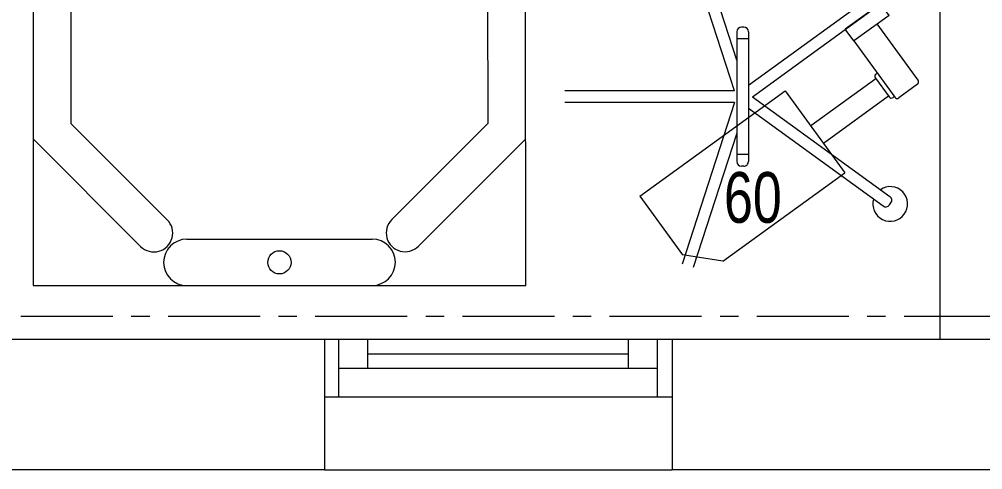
# Model space of a CAD drawing. Header units: millimetres. Extents: x 26027 to 581921, y 7230 to 233891.
# Drawn here: x 518360 to 520023, y 185830 to 186608 of the extents above; entities that cross this region are included whole.
import ezdxf

# ---------------------------------------------------------------- set-up
doc = ezdxf.new("R2010")
doc.units = ezdxf.units.MM
doc.header["$LTSCALE"] = 5
for name, pattern in [('CENTER', [50.8, 31.75, -6.35, 6.35, -6.35]), ('HIDDEN', [9.525, 6.35, -3.175]), ('HIDDEN2', [0.1875, 0.125, -0.0625])]:
    doc.linetypes.add(name, pattern=pattern)
doc.layers.get('0').update_dxf_attribs({"color": 252})
for name, color, linetype, lineweight in [('Aluminum', 252, 'Continuous', 5), ('Medical Equipment and Furniture', 252, 'Continuous', 0), ('Medical Equipment and Furniture1', 252, 'Continuous', 5), ('Proj', 252, 'HIDDEN2', 5), ('Walls', 252, 'Continuous', 5)]:
    doc.layers.add(name, color=color, linetype=linetype, lineweight=lineweight)
doc.layers.add('axes', color=252, linetype='Continuous')
doc.styles.add('X3G_ENTITY_257CFD', font='swisscl.ttf', dxfattribs={"height": 200})

# ---------------------------------------------------------------- blocks, each defined once
blk = doc.blocks.new('*X170')
at = {"color": 0}
for p, q in [((5, 3), (5, 3)), ((5, 3), (5, 3)), ((5, 3), (5, 3)), ((5, 3), (5, 3)), ((5, 3), (5, 3)), ((5, 3), (5, 3)), ((5, 3), (5, 3)), ((5, 3), (5, 3)), ((5, 3), (5, 3)), ((5, 3), (5, 3)), ((5, 3), (5, 3)), ((5, 3), (5, 3)), ((5, 3), (5, 3)), ((5, 3), (5, 3)), ((5, 3), (5, 3)), ((5, 3), (5, 3)), ((5, 3), (5, 3)), ((5, 3), (5, 3)), ((5, 3), (5, 3)), ((5, 3), (5, 3)), ((5, 3), (5, 3)), ((5, 3), (5, 3)), ((5, 3), (5, 3)), ((5, 3), (5, 3)), ((5, 3), (5, 3)), ((5, 3), (5, 3)), ((5, 3), (5, 3)), ((5, 3), (5, 3)), ((5, 3), (5, 3)), ((5, 3), (5, 3)), ((5, 3), (5, 3)), ((5, 3), (5, 3)), ((5, 3), (5, 3)), ((5, 3), (5, 3)), ((5, 3), (5, 3)), ((5, 3), (5, 3)), ((5, 3), (5, 3)), ((5, 3), (5, 3)), ((5, 3), (5, 3)), ((5, 3), (5, 3)), ((5, 3), (5, 3)), ((5, 3), (5, 3)), ((5, 3), (5, 3)), ((5, 3), (5, 3)), ((5, 3), (5, 3)), ((5, 3), (5, 3)), ((5, 3), (5, 3)), ((5, 3), (5, 3)), ((5, 3), (5, 3)), ((5, 3), (5, 3)), ((5, 3), (5, 3)), ((5, 3), (5, 3)), ((5, 3), (5, 3)), ((5, 3), (5, 3)), ((5, 3), (5, 3)), ((5, 3), (5, 3)), ((5, 3), (5, 3)), ((5, 3), (5, 3)), ((5, 3), (5, 3)), ((5, 3), (5, 3)), ((5, 3), (5, 3)), ((5, 3), (5, 3)), ((5, 3), (5, 3)), ((5, 3), (5, 3)), ((5, 3), (5, 3)), ((5, 3), (5, 3)), ((6, 3), (5, 3)), ((5, 3), (5, 3)), ((6, 3), (5, 3)), ((5, 3), (5, 3)), ((6, 3), (5, 3)), ((5, 3), (5, 3)), ((6, 3), (5, 3)), ((5, 3), (5, 3)), ((5, 3), (5, 3)), ((5, 3), (5, 3)), ((5, 3), (5, 3)), ((5, 3), (5, 3)), ((5, 3), (5, 3)), ((5, 3), (5, 3)), ((5, 3), (5, 3)), ((5, 3), (5, 3)), ((5, 3), (5, 3)), ((5, 3), (5, 3)), ((5, 3), (5, 3)), ((5, 3), (5, 3)), ((5, 3), (5, 3)), ((5, 3), (5, 3)), ((5, 3), (5, 3)), ((5, 3), (5, 3)), ((5, 3), (5, 3)), ((5, 3), (5, 3)), ((5, 3), (5, 3)), ((5, 3), (5, 3)), ((5, 3), (5, 3)), ((5, 3), (5, 3)), ((6, 3), (6, 3)), ((6, 3), (6, 3)), ((6, 3), (6, 3)), ((6, 3), (6, 3)), ((6, 3), (6, 3)), ((6, 3), (6, 3)), ((6, 3), (6, 3)), ((6, 3), (6, 3)), ((6, 3), (6, 3)), ((6, 3), (6, 3)), ((6, 3), (6, 3)), ((6, 3), (6, 3)), ((6, 3), (6, 3)), ((6, 3), (6, 3)), ((6, 3), (6, 3)), ((6, 3), (6, 3)), ((6, 3), (6, 3)), ((6, 3), (6, 3)), ((6, 3), (6, 3)), ((6, 3), (6, 3)), ((6, 3), (6, 3)), ((6, 3), (6, 3)), ((6, 3), (6, 3)), ((6, 3), (6, 3)), ((6, 3), (6, 3)), ((6, 3), (6, 3)), ((6, 3), (6, 3)), ((6, 3), (6, 3)), ((6, 3), (6, 3)), ((6, 3), (6, 3)), ((6, 3), (6, 3)), ((6, 3), (6, 3)), ((6, 3), (6, 3)), ((6, 3), (6, 3)), ((6, 3), (6, 3)), ((6, 3), (6, 3)), ((6, 3), (6, 3)), ((6, 3), (6, 3)), ((6, 3), (6, 3)), ((6, 3), (6, 3)), ((6, 3), (6, 3)), ((6, 3), (6, 3)), ((6, 3), (6, 3)), ((6, 3), (6, 3)), ((6, 3), (6, 3)), ((6, 3), (6, 3)), ((6, 3), (6, 3)), ((6, 3), (6, 3)), ((6, 3), (6, 3)), ((6, 3), (6, 3)), ((6, 3), (6, 3)), ((6, 3), (6, 3)), ((6, 3), (6, 3)), ((6, 3), (6, 3)), ((6, 3), (6, 3)), ((6, 3), (6, 3)), ((6, 3), (6, 3)), ((6, 3), (6, 3)), ((6, 3), (6, 3)), ((6, 3), (6, 3)), ((6, 3), (6, 3)), ((6, 3), (6, 3)), ((6, 3), (6, 3)), ((6, 3), (6, 3)), ((6, 3), (6, 3)), ((6, 3), (6, 3)), ((6, 3), (6, 3)), ((6, 3), (6, 3)), ((6, 3), (6, 3)), ((6, 3), (6, 3)), ((6, 3), (6, 3)), ((6, 3), (6, 3)), ((6, 3), (6, 3)), ((6, 3), (6, 3)), ((6, 3), (6, 3)), ((6, 3), (6, 3)), ((6, 3), (6, 3)), ((6, 3), (6, 3)), ((6, 3), (6, 3)), ((6, 3), (6, 3)), ((6, 3), (6, 3)), ((6, 3), (6, 3)), ((6, 3), (6, 3)), ((6, 3), (6, 3)), ((6, 3), (6, 3)), ((6, 3), (6, 3)), ((6, 3), (6, 3)), ((6, 3), (6, 3)), ((6, 3), (6, 3)), ((6, 3), (6, 3)), ((6, 3), (6, 3)), ((6, 3), (6, 3)), ((6, 3), (6, 3)), ((6, 3), (6, 3)), ((6, 3), (6, 3)), ((6, 3), (6, 3)), ((6, 3), (6, 3)), ((6, 3), (6, 3)), ((6, 3), (6, 3)), ((6, 3), (6, 3)), ((6, 3), (6, 3)), ((6, 3), (6, 3)), ((6, 3), (6, 3)), ((6, 3), (6, 3)), ((6, 3), (6, 3)), ((6, 3), (6, 3)), ((6, 3), (6, 3)), ((6, 3), (6, 3)), ((6, 3), (6, 3)), ((6, 3), (6, 3)), ((6, 3), (6, 3)), ((6, 3), (6, 3)), ((6, 3), (6, 3)), ((6, 3), (6, 3)), ((6, 3), (6, 3)), ((6, 3), (6, 3)), ((6, 3), (6, 3)), ((6, 3), (6, 3)), ((6, 3), (6, 3)), ((6, 3), (6, 3)), ((6, 3), (6, 3)), ((6, 3), (6, 3)), ((6, 3), (6, 3)), ((6, 3), (6, 3)), ((6, 3), (6, 3)), ((6, 3), (6, 3)), ((6, 3), (6, 3)), ((6, 3), (6, 3)), ((6, 3), (6, 3)), ((6, 3), (6, 3)), ((6, 3), (6, 3)), ((6, 3), (6, 3)), ((6, 3), (6, 3)), ((6, 3), (6, 3)), ((6, 3), (6, 3)), ((6, 3), (6, 3)), ((6, 3), (6, 3)), ((6, 3), (6, 3)), ((6, 3), (6, 3)), ((6, 3), (6, 3)), ((6, 3), (6, 3)), ((6, 3), (6, 3)), ((6, 3), (6, 3)), ((6, 3), (6, 3)), ((6, 3), (6, 3)), ((6, 3), (6, 3)), ((6, 3), (6, 3)), ((6, 3), (6, 3)), ((6, 3), (6, 3)), ((6, 3), (6, 3)), ((6, 3), (6, 3)), ((6, 3), (6, 3)), ((6, 3), (6, 3)), ((6, 3), (6, 3)), ((6, 3), (6, 3)), ((6, 3), (6, 3)), ((6, 3), (6, 3)), ((6, 3), (6, 3)), ((6, 3), (6, 3)), ((6, 3), (6, 3)), ((6, 3), (6, 3)), ((6, 3), (6, 3)), ((6, 3), (6, 3)), ((6, 3), (6, 3)), ((6, 3), (6, 3)), ((6, 3), (6, 3)), ((6, 3), (6, 3)), ((6, 3), (6, 3)), ((6, 3), (6, 3)), ((6, 3), (6, 3)), ((6, 3), (6, 3)), ((6, 3), (6, 3)), ((6, 3), (6, 3)), ((6, 3), (6, 3)), ((6, 3), (6, 3)), ((6, 3), (6, 3)), ((6, 3), (6, 3)), ((6, 3), (6, 3)), ((6, 3), (6, 3)), ((6, 3), (6, 3)), ((6, 3), (6, 3)), ((6, 3), (6, 3)), ((6, 3), (6, 3)), ((6, 3), (6, 3)), ((6, 3), (6, 3)), ((6, 3), (6, 3)), ((6, 3), (6, 3)), ((6, 3), (6, 3)), ((6, 3), (6, 3)), ((6, 3), (6, 3)), ((6, 3), (6, 3)), ((6, 3), (6, 3)), ((6, 3), (6, 3)), ((6, 3), (6, 3)), ((6, 3), (6, 3)), ((6, 3), (6, 3)), ((6, 3), (6, 3)), ((6, 3), (6, 3)), ((6, 3), (6, 3)), ((6, 3), (6, 3)), ((6, 3), (6, 3)), ((6, 3), (6, 3)), ((6, 3), (6, 3)), ((6, 3), (6, 3)), ((6, 3), (5, 3)), ((6, 3), (5, 3)), ((6, 3), (5, 3)), ((6, 3), (5, 3)), ((6, 3), (5, 3)), ((6, 3), (6, 3)), ((6, 3), (6, 3)), ((6, 3), (6, 3)), ((6, 3), (6, 3)), ((6, 3), (6, 3)), ((6, 3), (6, 3)), ((6, 3), (6, 3)), ((6, 3), (6, 3)), ((6, 3), (6, 3)), ((6, 3), (6, 3)), ((6, 3), (6, 3)), ((6, 3), (6, 3)), ((6, 3), (6, 3)), ((6, 3), (6, 3)), ((6, 3), (6, 3)), ((6, 3), (6, 3)), ((6, 3), (6, 3)), ((6, 3), (6, 3)), ((6, 3), (6, 3)), ((6, 3), (6, 3)), ((6, 3), (6, 3)), ((6, 3), (6, 3)), ((6, 3), (6, 3)), ((6, 3), (6, 3)), ((6, 3), (6, 3)), ((6, 3), (6, 3)), ((6, 3), (6, 3)), ((6, 3), (6, 3)), ((6, 3), (6, 3)), ((6, 3), (6, 3)), ((6, 3), (6, 3)), ((6, 3), (6, 3)), ((6, 3), (6, 3)), ((6, 3), (6, 3)), ((6, 3), (6, 3)), ((6, 3), (6, 3)), ((6, 3), (6, 3)), ((6, 3), (6, 3)), ((6, 3), (6, 3)), ((6, 3), (6, 3)), ((6, 3), (6, 3)), ((6, 3), (6, 3)), ((6, 3), (6, 3)), ((6, 3), (6, 3)), ((6, 3), (6, 3)), ((6, 3), (6, 3)), ((6, 3), (6, 3)), ((6, 3), (6, 3)), ((6, 3), (6, 3)), ((6, 3), (6, 3)), ((6, 3), (6, 3)), ((6, 3), (6, 3)), ((6, 3), (6, 3)), ((6, 3), (6, 3)), ((6, 3), (6, 3)), ((6, 3), (6, 3)), ((6, 3), (6, 3)), ((6, 3), (6, 3)), ((6, 3), (6, 3)), ((6, 3), (6, 3)), ((6, 3), (6, 3)), ((6, 3), (6, 3)), ((6, 3), (6, 3)), ((6, 3), (6, 3)), ((6, 3), (6, 3)), ((6, 3), (6, 3)), ((6, 3), (6, 3)), ((6, 3), (6, 3)), ((6, 3), (6, 3)), ((6, 3), (6, 3)), ((6, 3), (6, 3)), ((6, 3), (6, 3)), ((6, 3), (6, 3)), ((6, 3), (6, 3)), ((6, 3), (6, 3)), ((6, 3), (6, 3)), ((6, 3), (6, 3)), ((6, 3), (6, 3)), ((6, 3), (6, 3)), ((6, 3), (6, 3)), ((6, 3), (6, 3)), ((6, 3), (6, 3)), ((6, 3), (6, 3)), ((6, 3), (6, 3)), ((6, 3), (6, 3)), ((6, 3), (6, 3)), ((6, 3), (6, 3)), ((6, 3), (6, 3)), ((6, 3), (6, 3)), ((6, 3), (6, 3)), ((6, 3), (6, 3)), ((6, 3), (6, 3)), ((6, 3), (6, 3)), ((6, 3), (6, 3)), ((6, 3), (6, 3)), ((6, 3), (6, 3)), ((6, 3), (6, 3)), ((6, 3), (6, 3)), ((6, 3), (6, 3)), ((6, 3), (6, 3)), ((6, 3), (6, 3)), ((6, 3), (6, 3)), ((6, 3), (6, 3)), ((6, 3), (6, 3)), ((6, 3), (6, 3)), ((6, 3), (6, 3)), ((6, 3), (6, 3)), ((6, 3), (6, 3)), ((6, 3), (6, 3)), ((6, 3), (6, 3)), ((6, 3), (6, 3)), ((6, 3), (6, 3)), ((6, 3), (6, 3)), ((6, 3), (6, 3)), ((6, 3), (6, 3)), ((6, 3), (6, 3)), ((6, 3), (6, 3)), ((6, 3), (6, 3)), ((6, 3), (6, 3)), ((6, 3), (6, 3)), ((6, 3), (6, 3)), ((6, 3), (6, 3)), ((6, 3), (6, 3)), ((6, 3), (6, 3)), ((6, 3), (6, 3)), ((6, 3), (6, 3)), ((6, 3), (6, 3)), ((6, 3), (6, 3)), ((6, 3), (6, 3)), ((6, 3), (6, 3)), ((6, 3), (6, 3)), ((6, 3), (6, 3)), ((6, 3), (6, 3)), ((6, 3), (6, 3)), ((6, 3), (6, 3)), ((6, 3), (6, 3)), ((6, 3), (6, 3)), ((6, 3), (6, 3)), ((6, 3), (6, 3)), ((6, 3), (6, 3)), ((6, 3), (6, 3)), ((6, 3), (6, 3)), ((6, 3), (6, 3)), ((6, 3), (6, 3)), ((6, 3), (6, 3)), ((6, 3), (6, 3)), ((6, 3), (6, 3)), ((6, 3), (6, 3)), ((6, 3), (6, 3)), ((6, 3), (6, 3)), ((6, 3), (6, 3)), ((6, 3), (6, 3)), ((6, 3), (6, 3)), ((6, 3), (6, 3)), ((6, 3), (6, 3)), ((6, 3), (6, 3)), ((6, 3), (6, 3)), ((6, 3), (6, 3)), ((6, 3), (6, 3)), ((6, 3), (6, 3)), ((6, 3), (6, 3)), ((6, 3), (6, 3)), ((6, 3), (6, 3)), ((6, 3), (6, 3)), ((6, 3), (6, 3)), ((6, 3), (6, 3)), ((6, 3), (6, 3)), ((6, 3), (6, 3)), ((6, 3), (6, 3)), ((6, 3), (6, 3)), ((6, 3), (6, 3)), ((6, 3), (6, 3)), ((6, 3), (6, 3)), ((6, 3), (6, 3)), ((6, 3), (6, 3)), ((6, 3), (6, 3)), ((6, 3), (6, 3)), ((6, 3), (6, 3)), ((6, 3), (6, 3)), ((6, 3), (6, 3)), ((6, 3), (6, 3)), ((6, 3), (6, 3)), ((6, 3), (6, 3)), ((6, 3), (6, 3)), ((6, 3), (6, 3)), ((6, 3), (6, 3)), ((6, 3), (6, 3)), ((6, 3), (6, 3)), ((6, 3), (6, 3)), ((6, 3), (6, 3)), ((6, 3), (6, 3)), ((6, 3), (6, 3)), ((6, 3), (6, 3)), ((6, 3), (6, 3)), ((6, 3), (6, 3)), ((6, 3), (6, 3)), ((6, 3), (6, 3)), ((6, 3), (6, 3)), ((6, 3), (6, 3)), ((6, 3), (6, 3)), ((6, 3), (6, 3)), ((6, 3), (6, 3)), ((6, 3), (6, 3)), ((6, 3), (6, 3)), ((6, 3), (6, 3)), ((6, 3), (6, 3)), ((6, 3), (6, 3)), ((6, 3), (6, 3)), ((6, 3), (6, 3)), ((6, 3), (6, 3)), ((6, 3), (6, 3)), ((6, 3), (6, 3)), ((6, 3), (6, 3)), ((6, 3), (6, 3)), ((6, 3), (6, 3)), ((6, 3), (6, 3)), ((6, 3), (6, 3)), ((6, 3), (6, 3)), ((6, 3), (6, 3)), ((6, 3), (6, 3)), ((6, 3), (6, 3)), ((6, 3), (6, 3)), ((6, 3), (6, 3)), ((6, 3), (6, 3)), ((6, 3), (6, 3)), ((6, 3), (6, 3)), ((6, 3), (6, 3)), ((6, 3), (6, 3)), ((6, 3), (6, 3)), ((6, 3), (6, 3)), ((6, 3), (6, 3)), ((6, 3), (6, 3)), ((6, 3), (6, 3)), ((6, 3), (6, 3)), ((6, 3), (6, 3)), ((6, 3), (6, 3)), ((6, 3), (6, 3)), ((6, 3), (6, 3)), ((6, 3), (6, 3)), ((6, 3), (6, 3)), ((6, 3), (6, 3)), ((6, 3), (6, 3)), ((6, 3), (6, 3)), ((6, 3), (6, 3)), ((6, 3), (6, 3)), ((6, 3), (6, 3)), ((6, 3), (6, 3)), ((6, 3), (6, 3)), ((6, 3), (6, 3)), ((6, 3), (6, 3)), ((6, 3), (6, 3)), ((6, 3), (6, 3)), ((6, 3), (6, 3)), ((6, 3), (6, 3)), ((6, 3), (6, 3)), ((6, 3), (6, 3)), ((6, 3), (6, 3)), ((6, 3), (6, 3)), ((6, 3), (6, 3)), ((6, 3), (6, 3)), ((6, 3), (6, 3)), ((6, 3), (6, 3)), ((6, 3), (6, 3)), ((6, 3), (6, 3)), ((6, 3), (6, 3)), ((6, 3), (6, 3)), ((6, 3), (6, 3)), ((6, 3), (6, 3)), ((6, 3), (6, 3)), ((6, 3), (6, 3)), ((6, 3), (6, 3)), ((6, 3), (6, 3)), ((6, 3), (6, 3)), ((6, 3), (6, 3)), ((6, 3), (6, 3)), ((6, 3), (6, 3)), ((6, 3), (6, 3)), ((6, 3), (6, 3)), ((6, 3), (6, 3)), ((6, 3), (6, 3)), ((6, 3), (6, 3)), ((6, 3), (6, 3)), ((6, 3), (6, 3)), ((6, 3), (6, 3)), ((6, 3), (6, 3)), ((6, 3), (6, 3)), ((6, 3), (6, 3)), ((6, 3), (6, 3)), ((6, 3), (6, 3)), ((6, 3), (6, 3)), ((6, 3), (6, 3)), ((6, 3), (6, 3)), ((6, 3), (6, 3)), ((6, 3), (6, 3)), ((6, 3), (6, 3)), ((6, 3), (6, 3)), ((6, 3), (6, 3)), ((6, 3), (6, 3)), ((6, 3), (6, 3)), ((6, 3), (6, 3)), ((6, 3), (6, 3)), ((6, 3), (6, 3)), ((6, 3), (6, 3)), ((6, 3), (6, 3)), ((6, 3), (6, 3)), ((6, 3), (6, 3)), ((6, 3), (6, 3)), ((6, 3), (6, 3)), ((6, 3), (6, 3)), ((6, 3), (6, 3)), ((6, 3), (6, 3)), ((6, 3), (6, 3)), ((6, 3), (6, 3)), ((6, 3), (6, 3)), ((6, 3), (6, 3)), ((6, 3), (6, 3)), ((6, 3), (6, 3))]:
    blk.add_line(p, q, dxfattribs=at)
blk = doc.blocks.new('*X171')
at = {"color": 0}
for p, q in [((13, 1), (13, 1)), ((13, 1), (13, 1)), ((13, 1), (13, 1)), ((13, 1), (13, 1)), ((13, 1), (13, 1)), ((13, 1), (13, 1)), ((13, 1), (13, 1)), ((13, 1), (13, 1)), ((13, 1), (13, 1)), ((13, 1), (13, 1)), ((13, 1), (13, 1)), ((13, 1), (13, 1)), ((13, 1), (13, 1)), ((13, 1), (13, 1)), ((13, 1), (13, 1)), ((13, 1), (14, 1)), ((13, 1), (14, 1)), ((13, 1), (14, 1)), ((13, 1), (13, 1)), ((13, 1), (13, 1)), ((13, 1), (13, 1)), ((13, 1), (13, 1)), ((13, 1), (13, 1)), ((13, 1), (13, 1)), ((13, 1), (13, 1)), ((13, 1), (13, 1)), ((13, 1), (13, 1)), ((13, 1), (13, 1)), ((13, 1), (13, 1)), ((13, 1), (13, 1)), ((13, 1), (13, 1)), ((13, 1), (13, 1)), ((13, 1), (13, 1)), ((13, 1), (13, 1)), ((13, 1), (13, 1)), ((13, 1), (13, 1)), ((13, 1), (13, 1)), ((13, 1), (13, 1)), ((13, 1), (13, 1)), ((13, 1), (13, 1)), ((13, 1), (13, 1)), ((13, 1), (13, 1)), ((13, 1), (13, 1)), ((13, 1), (13, 1)), ((13, 1), (13, 1)), ((13, 1), (13, 1)), ((13, 1), (13, 1)), ((13, 1), (13, 1)), ((13, 1), (13, 1)), ((13, 1), (13, 1)), ((13, 1), (13, 1)), ((13, 1), (13, 1)), ((13, 1), (13, 1)), ((13, 1), (13, 1)), ((13, 1), (13, 1)), ((13, 1), (13, 1)), ((13, 1), (13, 1)), ((13, 1), (13, 1)), ((13, 1), (13, 1)), ((13, 1), (13, 1)), ((13, 1), (13, 1)), ((13, 1), (13, 1)), ((13, 1), (13, 1)), ((13, 1), (13, 1)), ((13, 1), (13, 1)), ((13, 1), (13, 1)), ((13, 1), (13, 1)), ((13, 1), (13, 1)), ((13, 1), (13, 1)), ((13, 1), (13, 1)), ((13, 1), (13, 1)), ((13, 1), (13, 1)), ((13, 1), (13, 1)), ((13, 1), (13, 1)), ((13, 1), (13, 1)), ((13, 1), (13, 1)), ((13, 1), (13, 1)), ((13, 1), (13, 1)), ((13, 1), (13, 1)), ((13, 1), (13, 1)), ((13, 1), (13, 1)), ((13, 1), (13, 1)), ((13, 1), (13, 1)), ((13, 1), (13, 1)), ((13, 1), (13, 1)), ((13, 1), (13, 1)), ((13, 1), (13, 1)), ((13, 1), (13, 1)), ((13, 1), (13, 1)), ((13, 1), (13, 1)), ((13, 1), (13, 1)), ((13, 1), (13, 1)), ((13, 1), (13, 1)), ((13, 1), (13, 1)), ((13, 1), (13, 1)), ((13, 1), (13, 1)), ((13, 1), (13, 1)), ((13, 1), (13, 1)), ((13, 1), (13, 1)), ((13, 1), (13, 1)), ((13, 1), (13, 1)), ((13, 1), (13, 1)), ((13, 1), (13, 1)), ((13, 1), (13, 1)), ((13, 1), (13, 1)), ((13, 1), (13, 1)), ((13, 1), (13, 1)), ((13, 1), (13, 1)), ((13, 1), (13, 1)), ((13, 1), (13, 1)), ((13, 1), (13, 1)), ((13, 1), (13, 1)), ((13, 1), (13, 1)), ((13, 1), (13, 1)), ((13, 1), (13, 1)), ((13, 1), (13, 1)), ((13, 1), (13, 1)), ((13, 1), (13, 1)), ((13, 1), (13, 1)), ((13, 1), (13, 1)), ((13, 1), (13, 1)), ((13, 1), (13, 1)), ((13, 1), (13, 1)), ((13, 1), (14, 1)), ((13, 0), (13, 0)), ((13, 0), (13, 0)), ((13, 0), (13, 0)), ((13, 0), (13, 0)), ((13, 0), (13, 0)), ((13, 0), (13, 0)), ((13, 0), (13, 0)), ((13, 0), (13, 0)), ((13, 0), (13, 0)), ((13, 0), (13, 0)), ((13, 0), (13, 0)), ((13, 0), (13, 0)), ((13, 0), (13, 0)), ((13, 0), (13, 0)), ((13, 0), (13, 0)), ((13, 0), (13, 0)), ((13, 0), (13, 0)), ((13, 0), (13, 0)), ((13, 0), (13, 0)), ((13, 0), (13, 0)), ((13, 0), (13, 0)), ((13, 0), (13, 0)), ((13, 0), (13, 0)), ((13, 0), (13, 0)), ((13, 0), (13, 0)), ((13, 0), (13, 0)), ((13, 0), (13, 0)), ((13, 0), (13, 0)), ((13, 0), (13, 0)), ((13, 0), (13, 0)), ((13, 0), (13, 0)), ((13, 0), (13, 0)), ((13, 0), (13, 0)), ((13, 0), (13, 0)), ((13, 0), (13, 0)), ((13, 0), (13, 0)), ((13, 0), (13, 0)), ((13, 0), (13, 0)), ((13, 0), (13, 0)), ((13, 0), (13, 0)), ((13, 0), (13, 0)), ((13, 0), (13, 0)), ((13, 0), (13, 0)), ((13, 0), (13, 0)), ((13, 0), (13, 0)), ((13, 0), (13, 0)), ((13, 0), (13, 0)), ((13, 0), (13, 0)), ((13, 0), (14, 0)), ((13, 0), (14, 0)), ((13, 0), (13, 0)), ((13, 0), (14, 0)), ((14, 1), (14, 1)), ((14, 1), (14, 1)), ((14, 1), (14, 1)), ((14, 1), (14, 1)), ((14, 1), (14, 1)), ((14, 1), (14, 1)), ((14, 1), (14, 1)), ((14, 1), (14, 1)), ((14, 1), (14, 1)), ((14, 1), (14, 1)), ((14, 1), (14, 1)), ((14, 1), (14, 1)), ((14, 1), (14, 1)), ((14, 1), (14, 1)), ((14, 1), (14, 1)), ((14, 1), (14, 1)), ((14, 1), (14, 1)), ((14, 1), (14, 1)), ((14, 1), (14, 1)), ((14, 1), (14, 1)), ((14, 1), (14, 1)), ((14, 1), (14, 1)), ((14, 1), (14, 1)), ((14, 1), (14, 1)), ((14, 1), (14, 1)), ((14, 1), (14, 1)), ((14, 1), (14, 1)), ((14, 1), (14, 1)), ((14, 1), (14, 1)), ((14, 1), (14, 1)), ((14, 1), (14, 1)), ((14, 1), (14, 1)), ((14, 1), (14, 1)), ((14, 1), (14, 1)), ((14, 1), (14, 1)), ((14, 1), (14, 1)), ((14, 1), (14, 1)), ((14, 1), (14, 1)), ((14, 1), (14, 1)), ((14, 1), (14, 1)), ((14, 1), (14, 1)), ((14, 1), (14, 1)), ((14, 1), (14, 1)), ((14, 1), (14, 1)), ((14, 1), (14, 1)), ((14, 1), (14, 1)), ((14, 1), (14, 1)), ((14, 1), (14, 1)), ((14, 1), (14, 1)), ((14, 1), (14, 1)), ((14, 1), (14, 1)), ((14, 1), (14, 1)), ((14, 1), (14, 1)), ((14, 1), (14, 1)), ((14, 1), (14, 1)), ((14, 1), (14, 1)), ((14, 1), (14, 1)), ((14, 1), (14, 1)), ((14, 1), (14, 1)), ((14, 1), (14, 1)), ((14, 1), (14, 1)), ((14, 1), (14, 1)), ((14, 1), (14, 1)), ((14, 1), (14, 1)), ((14, 1), (14, 1)), ((14, 1), (14, 1)), ((14, 1), (14, 1)), ((14, 1), (14, 1)), ((14, 1), (14, 1)), ((14, 1), (14, 1)), ((14, 1), (14, 1)), ((14, 1), (14, 1)), ((14, 1), (14, 1)), ((14, 1), (14, 1)), ((14, 1), (14, 1)), ((14, 1), (14, 1)), ((14, 1), (14, 1)), ((14, 1), (14, 1)), ((14, 1), (14, 1)), ((14, 1), (14, 1)), ((14, 1), (14, 1)), ((14, 1), (14, 1)), ((14, 1), (14, 1)), ((14, 1), (14, 1)), ((14, 1), (14, 1)), ((14, 1), (14, 1)), ((14, 1), (14, 1)), ((14, 1), (14, 1)), ((14, 1), (14, 1)), ((14, 1), (14, 1)), ((14, 1), (14, 1)), ((14, 1), (14, 1)), ((14, 1), (14, 1)), ((14, 1), (14, 1)), ((14, 0), (14, 0)), ((14, 0), (14, 0)), ((14, 0), (14, 0)), ((14, 0), (14, 0)), ((14, 0), (14, 0)), ((14, 0), (14, 0)), ((14, 0), (14, 0)), ((14, 0), (14, 0)), ((14, 0), (14, 0)), ((14, 0), (14, 0)), ((14, 0), (14, 0)), ((14, 0), (14, 0)), ((14, 0), (14, 0)), ((14, 0), (14, 0)), ((14, 0), (14, 0)), ((14, 0), (14, 0)), ((14, 0), (14, 0)), ((14, 0), (14, 0)), ((14, 0), (14, 0)), ((14, 0), (14, 0)), ((14, 0), (14, 0)), ((14, 0), (14, 0)), ((14, 0), (14, 0)), ((14, 0), (14, 0)), ((14, 0), (14, 0)), ((14, 0), (14, 0)), ((14, 0), (14, 0)), ((14, 0), (14, 0)), ((14, 0), (14, 0)), ((14, 0), (14, 0)), ((14, 0), (14, 0)), ((14, 0), (14, 0)), ((14, 0), (14, 0)), ((14, 0), (14, 0)), ((14, 0), (14, 0)), ((14, 0), (14, 0)), ((14, 0), (14, 0)), ((14, 0), (14, 0)), ((14, 0), (14, 0)), ((14, 0), (14, 0)), ((14, 0), (14, 0)), ((14, 0), (14, 0)), ((14, 0), (14, 0)), ((14, 0), (14, 0)), ((14, 0), (14, 0)), ((14, 0), (14, 0)), ((14, 0), (14, 0)), ((14, 0), (14, 0)), ((13, 0), (13, 0)), ((13, 0), (14, 0)), ((13, 0), (13, 0)), ((13, 0), (14, 0)), ((13, 0), (13, 0)), ((13, 0), (14, 0)), ((13, 0), (13, 0)), ((13, 0), (13, 0)), ((13, 0), (13, 0)), ((13, 0), (13, 0)), ((13, 0), (14, 0)), ((13, 0), (13, 0)), ((13, 0), (14, 0)), ((13, 0), (13, 0)), ((13, 0), (14, 0)), ((13, 0), (13, 0)), ((13, 0), (14, 0)), ((13, 0), (13, 0)), ((13, 0), (14, 0)), ((13, 0), (13, 0)), ((13, 0), (14, 0)), ((13, 0), (13, 0)), ((13, 0), (14, 0)), ((13, 0), (13, 0)), ((13, 0), (13, 0)), ((13, 0), (13, 0)), ((13, 0), (14, 0)), ((13, 0), (13, 0)), ((13, 0), (14, 0)), ((13, 0), (13, 0)), ((13, 0), (14, 0)), ((13, 0), (13, 0)), ((13, 0), (14, 0)), ((13, 0), (13, 0)), ((13, 0), (13, 0)), ((13, 0), (13, 0)), ((13, 0), (13, 0)), ((13, 0), (13, 0)), ((13, 0), (13, 0)), ((13, 0), (13, 0)), ((13, 0), (13, 0)), ((13, 0), (13, 0)), ((13, 0), (13, 0)), ((13, 0), (13, 0)), ((13, 0), (13, 0)), ((13, 0), (13, 0)), ((13, 0), (13, 0)), ((13, 0), (13, 0)), ((13, 0), (13, 0)), ((13, 0), (13, 0)), ((13, 0), (13, 0)), ((13, 0), (13, 0)), ((13, 0), (13, 0)), ((13, 0), (13, 0)), ((13, 0), (13, 0)), ((13, 0), (13, 0)), ((13, 0), (13, 0)), ((13, 0), (13, 0)), ((13, 0), (13, 0)), ((13, 0), (13, 0)), ((13, 0), (13, 0)), ((13, 0), (13, 0)), ((13, 0), (13, 0)), ((13, 0), (13, 0)), ((13, -1), (13, -1)), ((13, -1), (13, -1)), ((13, -1), (13, -1)), ((13, -1), (13, -1)), ((13, -1), (13, -1)), ((13, -1), (14, -1)), ((13, -1), (13, -1)), ((14, 0), (14, 0)), ((14, 0), (14, 0)), ((14, 0), (14, 0)), ((14, 0), (14, 0)), ((14, 0), (14, 0)), ((14, 0), (14, 0)), ((14, 0), (14, 0)), ((14, 0), (14, 0)), ((14, 0), (14, 0)), ((14, 0), (14, 0)), ((14, 0), (14, 0)), ((14, 0), (14, 0)), ((14, 0), (14, 0)), ((14, 0), (14, 0)), ((14, 0), (14, 0)), ((13, 0), (14, 0)), ((14, 0), (14, 0)), ((14, 0), (14, 0)), ((14, 0), (14, 0)), ((14, 0), (14, 0)), ((14, 0), (14, 0)), ((14, 0), (14, 0)), ((14, 0), (14, 0)), ((14, 0), (14, 0)), ((14, 0), (14, 0)), ((14, 0), (14, 0)), ((14, 0), (14, 0)), ((14, 0), (14, 0)), ((14, 0), (14, 0)), ((14, 0), (14, 0)), ((14, 0), (14, 0)), ((14, 0), (14, 0)), ((14, 0), (14, 0)), ((14, 0), (14, 0)), ((14, 0), (14, 0)), ((14, 0), (14, 0)), ((14, 0), (14, 0)), ((14, 0), (14, 0)), ((14, 0), (14, 0)), ((14, 0), (14, 0)), ((14, 0), (14, 0)), ((14, 0), (14, 0)), ((14, 0), (14, 0)), ((14, 0), (14, 0)), ((14, 0), (14, 0)), ((14, 0), (14, 0)), ((14, 0), (14, 0)), ((14, 0), (14, 0)), ((14, 0), (14, 0)), ((14, 0), (14, 0)), ((14, -1), (14, -1)), ((14, -1), (14, -1)), ((14, -1), (14, -1)), ((14, -1), (14, -1)), ((14, -1), (14, -1))]:
    blk.add_line(p, q, dxfattribs=at)
blk = doc.blocks.new('HF16786E-P')
at = {"layer": 'Medical Equipment and Furniture1'}
for p, q in [((0, 0.425), (-2.14, 0.425)), ((-0.2531, 0.425), (-0.0678, 0.2397)), ((0, -0.425), (0, 0.425)), ((-0.28, 0.36), (-1.86, 0.36)), ((-0.28, 0.36), (-0.1137, 0.1937)), ((-0.08, -0.16), (-0.08, 0.16)), ((-0.1136, -0.1936), (-0.28, -0.36)), ((-0.0676, -0.2396), (-0.2531, -0.425)), ((-1.86, -0.36), (-0.28, -0.36)), ((-2.14, -0.425), (0, -0.425))]:
    blk.add_line(p, q, dxfattribs=at)
for points in [[(0, 0.425), (0, 0.425), (0, 0.425), (0, 0.425), (0, 0.425), (0, 0.425), (0, 0.425), (0, 0.425), (0, 0.425), (0, 0.425), (0, 0.425), (0, 0.425), (0, 0.425), (0, 0.425), (0, 0.425), (0, 0.425), (0, 0.425), (0, 0.425), (0, 0.425), (0, 0.425), (0, 0.425), (0, 0.425), (0, 0.425), (0, 0.425), (0, 0.425), (0, 0.425), (0, 0.425), (0, 0.425), (0, 0.425), (0, 0.425), (0, 0.425), (0, 0.425), (0, 0.425), (0, 0.425), (0, 0.425), (0, 0.425), (0, 0.425), (0, 0.425), (0, 0.425), (0, 0.425), (0, 0.425), (0, 0.425), (0, 0.425), (0, 0.425), (0, 0.425), (0, 0.425), (0, 0.425), (0, 0.425), (0, 0.425), (0, 0.425), (0, 0.425), (0, 0.425), (0, 0.425), (0, 0.425), (0, 0.425), (0, 0.425), (0, 0.425), (0, 0.425), (0, 0.425), (0, 0.425), (0, 0.425), (0, 0.425), (0, 0.425), (0, 0.425), (0, 0.425), (0, 0.425), (0, 0.425), (0, 0.425), (0, 0.425), (0, 0.425), (0, 0.425), (0, 0.425), (0, 0.425), (0, 0.425), (0, 0.425), (0, 0.425), (0, 0.425), (0, 0.425), (0, 0.425), (0, 0.425), (0, 0.425), (0, 0.425), (0, 0.425), (0, 0.425), (0, 0.425), (0, 0.425), (0, 0.425), (0, 0.425), (0, 0.425), (0, 0.425), (0, 0.425), (0, 0.425), (0, 0.425), (0, 0.425), (0, 0.425), (0, 0.425), (0, 0.425), (0, 0.425), (0, 0.425), (0, 0.425), (0, 0.425), (0, 0.425), (0, 0.425), (0, 0.425), (0, 0.425), (0, 0.425), (0, 0.425), (0, 0.425), (0, 0.425), (0, 0.425), (0, 0.425), (0, 0.425), (0, 0.425), (0, 0.425), (0, 0.425), (0, 0.425), (0, 0.425), (0, 0.425), (0, 0.425), (0, 0.425), (0, 0.425), (0, 0.425), (0, 0.425), (0, 0.425), (0, 0.425), (0, 0.425), (0, 0.425), (0, 0.425), (0, 0.425), (0, 0.425), (0, 0.425), (0, 0.425), (0, 0.425), (0, 0.425), (0, 0.425), (0, 0.425), (0, 0.425), (0, 0.425), (0, 0.425), (0, 0.425), (0, 0.425), (0, 0.425), (0, 0.425), (0, 0.425), (0, 0.425), (0, 0.425), (0, 0.425), (0, 0.425), (0, 0.425), (0, 0.425), (0, 0.425), (0, 0.425), (0, 0.425), (0, 0.425), (0, 0.425), (0, 0.425), (0, 0.425), (0, 0.425), (0, 0.425), (0, 0.425), (0, 0.425), (0, 0.425), (0, 0.425), (0, 0.425), (0, 0.425), (0, 0.425), (0, 0.425), (0, 0.425), (0, 0.425), (0, 0.425), (0, 0.425), (0, 0.425), (0, 0.425), (0, 0.425), (0, 0.425), (0, 0.425), (0, 0.425), (0, 0.425), (0, 0.425), (0, 0.425), (0, 0.425), (0, 0.425), (0, 0.425), (0, 0.425), (0, 0.425), (0, 0.425), (0, 0.425), (0, 0.425), (0, 0.425), (0, 0.425), (0, 0.425), (0, 0.425), (0, 0.425), (0, 0.425), (0, 0.425), (0, 0.425), (0, 0.425), (0, 0.425), (0, 0.425), (0, 0.425), (0, 0.425), (0, 0.425), (0, 0.425), (0, 0.425), (0, 0.425), (0, 0.425), (0, 0.425), (0, 0.425), (0, 0.425), (0, 0.425), (0, 0.425), (0, 0.425), (0, 0.425), (0, 0.425), (0, 0.425), (0, 0.425), (0, 0.425), (0, 0.425), (0, 0.425)], [(0, 0.425), (0, 0.425), (0, 0.425), (0, 0.425), (0, 0.425), (0, 0.425), (0, 0.425), (0, 0.425), (0, 0.425), (0, 0.425), (0, 0.425), (0, 0.425), (0, 0.425), (0, 0.425), (0, 0.425), (0, 0.425), (0, 0.425), (0, 0.425), (0, 0.425), (0, 0.425), (0, 0.425), (0, 0.425), (0, 0.425), (0, 0.425), (0, 0.425), (0, 0.425), (0, 0.425), (0, 0.425), (0, 0.425), (0, 0.425), (0, 0.425), (0, 0.425), (0, 0.425), (0, 0.425), (0, 0.425), (0, 0.425), (0, 0.425), (0, 0.425), (0, 0.425), (0, 0.425), (0, 0.425), (0, 0.425), (0, 0.425), (0, 0.425), (0, 0.425), (0, 0.425), (0, 0.425), (0, 0.425), (0, 0.425), (0, 0.425), (0, 0.425), (0, 0.425), (0, 0.425), (0, 0.425), (0, 0.425), (0, 0.425), (0, 0.425), (0, 0.425), (0, 0.425), (0, 0.425), (0, 0.425), (0, 0.425), (0, 0.425), (0, 0.425), (0, 0.425), (0, 0.425), (0, 0.425), (0, 0.425), (0, 0.425), (0, 0.425), (0, 0.425), (0, 0.425), (0, 0.425), (0, 0.425), (0, 0.425), (0, 0.425), (0, 0.425), (0, 0.425), (0, 0.425), (0, 0.425), (0, 0.425), (0, 0.425), (0, 0.425), (0, 0.425), (0, 0.425), (0, 0.425), (0, 0.425), (0, 0.425), (0, 0.425), (0, 0.425), (0, 0.425), (0, 0.425), (0, 0.425), (0, 0.425), (0, 0.425), (0, 0.425), (0, 0.425), (0, 0.425), (0, 0.425), (0, 0.425), (0, 0.425), (0, 0.425), (0, 0.425), (0, 0.425), (0, 0.425), (0, 0.425), (0, 0.425), (0, 0.425), (0, 0.425), (0, 0.425), (0, 0.425), (0, 0.425), (0, 0.425), (0, 0.425), (0, 0.425), (0, 0.425), (0, 0.425), (0, 0.425), (0, 0.425), (0, 0.425), (0, 0.425), (0, 0.425), (0, 0.425), (0, 0.425), (0, 0.425), (0, 0.425), (0, 0.425), (0, 0.425), (0, 0.425), (0, 0.425), (0, 0.425), (0, 0.425), (0, 0.425), (0, 0.425), (0, 0.425), (0, 0.425), (0, 0.425), (0, 0.425), (0, 0.425), (0, 0.425), (0, 0.425), (0, 0.425), (0, 0.425), (0, 0.425), (0, 0.425), (0, 0.425), (0, 0.425), (0, 0.425), (0, 0.425), (0, 0.425), (0, 0.425), (0, 0.425), (0, 0.425), (0, 0.425), (0, 0.425), (0, 0.425), (0, 0.425), (0, 0.425), (0, 0.425), (0, 0.425), (0, 0.425), (0, 0.425), (0, 0.425), (0, 0.425), (0, 0.425), (0, 0.425), (0, 0.425), (0, 0.425), (0, 0.425), (0, 0.425), (0, 0.425), (0, 0.425), (0, 0.425), (0, 0.425), (0, 0.425), (0, 0.425), (0, 0.425), (0, 0.425), (0, 0.425), (0, 0.425), (0, 0.425), (0, 0.425), (0, 0.425), (0, 0.425), (0, 0.425), (0, 0.425), (0, 0.425), (0, 0.425), (0, 0.425), (0, 0.425), (0, 0.425), (0, 0.425), (0, 0.425), (0, 0.425), (0, 0.425), (0, 0.425), (0, 0.425), (0, 0.425), (0, 0.425), (0, 0.425), (0, 0.425), (0, 0.425), (0, 0.425), (0, 0.425), (0, 0.425), (0, 0.425), (0, 0.425), (0, 0.425), (0, 0.425), (0, 0.425), (0, 0.425), (0, 0.425), (0, 0.425), (0, 0.425)], [(0, 0.425), (0, 0.425), (0, 0.425), (0, 0.425), (0, 0.425), (0, 0.425), (0, 0.425), (0, 0.425), (0, 0.425), (0, 0.425), (0, 0.425), (0, 0.425), (0, 0.425), (0, 0.425), (0, 0.425), (0, 0.425), (0, 0.425), (0, 0.425), (0, 0.425), (0, 0.425), (0, 0.425), (0, 0.425), (0, 0.425), (0, 0.425), (0, 0.425), (0, 0.425), (0, 0.425), (0, 0.425), (0, 0.425), (0, 0.425), (0, 0.425), (0, 0.425), (0, 0.425), (0, 0.425), (0, 0.425), (0, 0.425), (0, 0.425), (0, 0.425), (0, 0.425), (0, 0.425), (0, 0.425), (0, 0.425), (0, 0.425), (0, 0.425), (0, 0.425), (0, 0.425), (0, 0.425), (0, 0.425), (0, 0.425), (0, 0.425), (0, 0.425), (0, 0.425), (0, 0.425), (0, 0.425), (0, 0.425), (0, 0.425), (0, 0.425), (0, 0.425), (0, 0.425), (0, 0.425), (0, 0.425), (0, 0.425), (0, 0.425), (0, 0.425), (0, 0.425), (0, 0.425), (0, 0.425), (0, 0.425), (0, 0.425), (0, 0.425), (0, 0.425), (0, 0.425), (0, 0.425), (0, 0.425), (0, 0.425), (0, 0.425), (0, 0.425), (0, 0.425), (0, 0.425), (0, 0.425), (0, 0.425), (0, 0.425), (0, 0.425), (0, 0.425), (0, 0.425), (0, 0.425), (0, 0.425), (0, 0.425), (0, 0.425), (0, 0.425), (0, 0.425), (0, 0.425), (0, 0.425), (0, 0.425), (0, 0.425), (0, 0.425), (0, 0.425), (0, 0.425), (0, 0.425), (0, 0.425), (0, 0.425), (0, 0.425), (0, 0.425), (0, 0.425), (0, 0.425), (0, 0.425), (0, 0.425), (0, 0.425), (0, 0.425), (0, 0.425), (0, 0.425), (0, 0.425), (0, 0.425), (0, 0.425), (0, 0.425), (0, 0.425), (0, 0.425), (0, 0.425), (0, 0.425), (0, 0.425), (0, 0.425), (0, 0.425), (0, 0.425), (0, 0.425), (0, 0.425), (0, 0.425), (0, 0.425), (0, 0.425), (0, 0.425), (0, 0.425), (0, 0.425), (0, 0.425), (0, 0.425), (0, 0.425), (0, 0.425), (0, 0.425), (0, 0.425), (0, 0.425), (0, 0.425), (0, 0.425), (0, 0.425), (0, 0.425), (0, 0.425), (0, 0.425), (0, 0.425), (0, 0.425), (0, 0.425), (0, 0.425), (0, 0.425), (0, 0.425), (0, 0.425), (0, 0.425), (0, 0.425), (0, 0.425), (0, 0.425), (0, 0.425), (0, 0.425), (0, 0.425), (0, 0.425), (0, 0.425), (0, 0.425), (0, 0.425), (0, 0.425), (0, 0.425), (0, 0.425), (0, 0.425), (0, 0.425), (0, 0.425), (0, 0.425), (0, 0.425), (0, 0.425), (0, 0.425), (0, 0.425), (0, 0.425), (0, 0.425), (0, 0.425), (0, 0.425), (0, 0.425), (0, 0.425), (0, 0.425), (0, 0.425), (0, 0.425), (0, 0.425), (0, 0.425), (0, 0.425), (0, 0.425), (0, 0.425), (0, 0.425), (0, 0.425), (0, 0.425), (0, 0.425), (0, 0.425), (0, 0.425), (0, 0.425), (0, 0.425), (0, 0.425), (0, 0.425), (0, 0.425), (0, 0.425), (0, 0.425), (0, 0.425), (0, 0.425), (0, 0.425), (0, 0.425), (0, 0.425), (0, 0.425), (0, 0.425), (0, 0.425), (0, 0.425), (0, 0.425), (0, 0.425), (0, 0.425), (0, 0.425), (0, 0.425), (0, 0.425), (0, 0.425), (0, 0.425), (0, 0.425), (0, 0.425), (0, 0.425), (0, 0.425), (0, 0.425), (0, 0.425), (0, 0.425), (0, 0.425), (0, 0.425), (0, 0.425), (0, 0.425), (0, 0.425), (0, 0.425), (0, 0.425), (0, 0.425), (0, 0.425), (0, 0.425), (0, 0.425), (0, 0.425), (0, 0.425), (0, 0.425), (0, 0.425), (0, 0.425), (0, 0.425), (0, 0.425), (0, 0.425), (0, 0.425), (0, 0.425), (0, 0.425), (0, 0.425), (0, 0.425), (0, 0.425), (0, 0.425), (0, 0.425), (0, 0.425), (0, 0.425), (0, 0.425), (0, 0.425), (0, 0.425), (0, 0.425), (0, 0.425), (0, 0.425), (0, 0.425), (0, 0.425), (0, 0.425), (0, 0.425), (0, 0.425), (0, 0.425), (0, 0.425), (0, 0.425), (0, 0.425), (0, 0.425), (0, 0.425), (0, 0.425), (0, 0.425), (0, 0.425), (0, 0.425), (0, 0.425), (0, 0.425), (0, 0.425)]]:
    blk.add_lwpolyline(points, close=True, dxfattribs=at)
for points in [[(0, 0.425), (0, 0.425), (0, 0.425), (0, 0.425), (0, 0.425), (0, 0.425), (0, 0.425), (0, 0.425), (0, 0.425), (0, 0.425), (0, 0.425), (0, 0.425), (0, 0.425), (0, 0.425), (0, 0.425)], [(0, 0.425), (0, 0.425), (0, 0.425), (0, 0.425), (0, 0.425), (0, 0.425), (0, 0.425), (0, 0.425), (0, 0.425), (0, 0.425), (0, 0.425), (0, 0.425), (0, 0.425), (0, 0.425), (0, 0.425), (0, 0.425), (0, 0.425), (0, 0.425), (0, 0.425), (0, 0.425), (0, 0.425), (0, 0.425), (0, 0.425), (0, 0.425), (0, 0.425), (0, 0.425), (0, 0.425), (0, 0.425), (0, 0.425), (0, 0.425), (0, 0.425), (0, 0.425), (0, 0.425), (0, 0.425), (0, 0.425), (0, 0.425), (0, 0.425), (0, 0.425), (0, 0.425), (0, 0.425), (0, 0.425), (0, 0.425), (0, 0.425), (0, 0.425), (0, 0.425), (0, 0.425), (0, 0.425), (0, 0.425), (0, 0.425), (0, 0.425), (0, 0.425), (0, 0.425), (0, 0.425), (0, 0.425), (0, 0.425), (0, 0.425), (0, 0.425), (0, 0.425), (0, 0.425), (0, 0.425), (0, 0.425), (0, 0.425), (0, 0.425), (0, 0.425), (0, 0.425), (0, 0.425), (0, 0.425), (0, 0.425), (0, 0.425), (0, 0.425), (0, 0.425), (0, 0.425), (0, 0.425), (0, 0.425), (0, 0.425), (0, 0.425), (0, 0.425), (0, 0.425), (0, 0.425), (0, 0.425), (0, 0.425), (0, 0.425), (0, 0.425), (0, 0.425), (0, 0.425), (0, 0.425), (0, 0.425), (0, 0.425), (0, 0.425)], [(0, 0.425), (0, 0.425), (0, 0.425), (0, 0.425), (0, 0.425), (0, 0.425), (0, 0.425), (0, 0.425), (0, 0.425), (0, 0.425), (0, 0.425), (0, 0.425), (0, 0.425), (0, 0.425), (0, 0.425), (0, 0.425), (0, 0.425), (0, 0.425), (0, 0.425), (0, 0.425), (0, 0.425), (0, 0.425), (0, 0.425), (0, 0.425), (0, 0.425), (0, 0.425), (0, 0.425), (0, 0.425), (0, 0.425), (0, 0.425), (0, 0.425), (0, 0.425), (0, 0.425), (0, 0.425), (0, 0.425), (0, 0.425), (0, 0.425), (0, 0.425), (0, 0.425), (0, 0.425), (0, 0.425), (0, 0.425), (0, 0.425), (0, 0.425), (0, 0.425), (0, 0.425), (0, 0.425), (0, 0.425), (0, 0.425), (0, 0.425), (0, 0.425), (0, 0.425), (0, 0.425), (0, 0.425), (0, 0.425), (0, 0.425), (0, 0.425), (0, 0.425), (0, 0.425), (0, 0.425), (0, 0.425), (0, 0.425), (0, 0.425), (0, 0.425), (0, 0.425), (0, 0.425), (0, 0.425), (0, 0.425), (0, 0.425), (0, 0.425), (0, 0.425), (0, 0.425), (0, 0.425), (0, 0.425), (0, 0.425), (0, 0.425), (0, 0.425), (0, 0.425), (0, 0.425), (0, 0.425), (0, 0.425), (0, 0.425), (0, 0.425), (0, 0.425), (0, 0.425), (0, 0.425), (0, 0.425), (0, 0.425), (0, 0.425), (0, 0.425), (0, 0.425), (0, 0.425), (0, 0.425), (0, 0.425), (0, 0.425), (0, 0.425), (0, 0.425), (0, 0.425), (0, 0.425), (0, 0.425), (0, 0.425), (0, 0.425), (0, 0.425), (0, 0.425), (0, 0.425), (0, 0.425), (0, 0.425), (0, 0.425), (0, 0.425), (0, 0.425), (0, 0.425)], [(0, 0.425), (0, 0.425), (0, 0.425), (0, 0.425), (0, 0.425), (0, 0.425), (0, 0.425), (0, 0.425), (0, 0.425), (0, 0.425), (0, 0.425), (0, 0.425), (0, 0.425), (0, 0.425), (0, 0.425), (0, 0.425), (0, 0.425), (0, 0.425), (0, 0.425), (0, 0.425), (0, 0.425), (0, 0.425), (0, 0.425), (0, 0.425), (0, 0.425), (0, 0.425), (0, 0.425), (0, 0.425), (0, 0.425), (0, 0.425), (0, 0.425), (0, 0.425), (0, 0.425), (0, 0.425), (0, 0.425), (0, 0.425), (0, 0.425), (0, 0.425), (0, 0.425), (0, 0.425), (0, 0.425), (0, 0.425), (0, 0.425), (0, 0.425), (0, 0.425), (0, 0.425), (0, 0.425), (0, 0.425), (0, 0.425), (0, 0.425), (0, 0.425), (0, 0.425), (0, 0.425), (0, 0.425)], [(0, 0.425), (0, 0.425), (0, 0.425), (0, 0.425), (0, 0.425), (0, 0.425), (0, 0.425), (0, 0.425), (0, 0.425), (0, 0.425), (0, 0.425), (0, 0.425), (0, 0.425), (0, 0.425), (0, 0.425), (0, 0.425), (0, 0.425)], [(0, 0.425), (0, 0.425), (0, 0.425), (0, 0.425), (0, 0.425), (0, 0.425), (0, 0.425), (0, 0.425), (0, 0.425), (0, 0.425)], [(0, 0.425), (0, 0.425), (0, 0.425), (0, 0.425), (0, 0.425), (0, 0.425), (0, 0.425), (0, 0.425), (0, 0.425), (0, 0.425)], [(0, 0.425), (0, 0.425), (0, 0.425), (0, 0.425), (0, 0.425), (0, 0.425), (0, 0.425)], [(0, 0.425), (0, 0.425), (0, 0.425), (0, 0.425), (0, 0.425), (0, 0.425), (0, 0.425), (0, 0.425), (0, 0.425), (0, 0.425), (0, 0.425), (0, 0.425)], [(0, 0.425), (0, 0.425), (0, 0.425), (0, 0.425), (0, 0.425), (0, 0.425), (0, 0.425)], [(0, 0.425), (0, 0.425), (0, 0.425), (0, 0.425), (0, 0.425), (0, 0.425), (0, 0.425), (0, 0.425), (0, 0.425), (0, 0.425)], [(0, 0.425), (0, 0.425), (0, 0.425), (0, 0.425), (0, 0.425), (0, 0.425), (0, 0.425), (0, 0.425)], [(0, 0.425), (0, 0.425), (0, 0.425), (0, 0.425), (0, 0.425), (0, 0.425), (0, 0.425), (0, 0.425), (0, 0.425), (0, 0.425), (0, 0.425), (0, 0.425), (0, 0.425), (0, 0.425), (0, 0.425), (0, 0.425), (0, 0.425), (0, 0.425)], [(0, 0.425), (0, 0.425), (0, 0.425), (0, 0.425), (0, 0.425), (0, 0.425), (0, 0.425), (0, 0.425), (0, 0.425), (0, 0.425)], [(0, 0.425), (0, 0.425), (0, 0.425), (0, 0.425), (0, 0.425), (0, 0.425), (0, 0.425), (0, 0.425), (0, 0.425)]]:
    blk.add_lwpolyline(points, dxfattribs=at)
blk.add_circle((-0.04, 0), 0.02, dxfattribs=at)
for centre, radius, start, end in [((-0.0908, 0.2167), 0.0325, 225, 45), ((-0.04, 0.16), 0.04, 0, 180), ((-0.04, -0.16), 0.04, 180, 0), ((-0.0906, -0.2166), 0.0325, 315, 135)]:
    blk.add_arc(centre, radius, start, end, dxfattribs=at)
for name, xscale, yscale, zscale in [('*X170', 8.593299999999998e-11, 8.593299999999998e-11, 8.593299999999998e-11), ('*X171', 5.4996e-11, 5.4996e-11, 5.4996e-11)]:
    blk.add_blockref(name, (0, 0.425), dxfattribs=dict(at, xscale=xscale, yscale=yscale, zscale=zscale))
blk = doc.blocks.new('HF12177-P')
for p, q in [((0, 0), (-0.1724, 0.2372)), ((0, 0), (0.1724, 0.2372)), ((-0.0196, -0.007), (-0.1885, 0.2255)), ((0.0196, -0.007), (0.1885, 0.2255)), ((-0.12, -0.015), (-0.12, -0.019)), ((-0.112, -0.007), (0.112, -0.007)), ((-0.1, -0.007), (-0.1, -0.027)), ((0.1, -0.007), (0.1, -0.027)), ((0.12, -0.015), (0.12, -0.019)), ((-0.0631, -0.027), (-0.2951, -0.1024)), ((-0.01, -0.0308), (-0.2889, -0.1214)), ((-0.112, -0.027), (0.112, -0.027)), ((-0.01, -0.0308), (-0.01, -0.324)), ((0.01, -0.0308), (0.01, -0.324)), ((0.01, -0.0308), (0.2889, -0.1214)), ((0.0631, -0.027), (0.2951, -0.1024))]:
    blk.add_line(p, q)
for centre, radius, start, end in [((-0.1852, 0.2378), 0.03, 325.4712, 286.5288), ((0.1852, 0.2378), 0.03, 253.4712, 214.5288), ((-0.1821, 0.2302), 0.008, 126.3733, 216), ((0, -0.017), 0.315, 125.6267, 126.3733), ((-0.1788, 0.2325), 0.008, 36, 125.6267), ((0.1788, 0.2325), 0.008, 54.3733, 144), ((0, -0.017), 0.315, 53.6267, 54.3733), ((0.1821, 0.2302), 0.008, 324, 53.6267), ((-0.112, -0.015), 0.008, 90, 180), ((0.112, -0.015), 0.008, 0, 90), ((-0.112, -0.019), 0.008, 180, 270), ((0.112, -0.019), 0.008, 270, 0), ((-0.2996, -0.1144), 0.03, 37.4712, 358.5288), ((-0.2926, -0.11), 0.008, 108, 197.6267), ((0, -0.017), 0.315, 197.6267, 198.3733), ((-0.2914, -0.1138), 0.008, 198.3733, 288)]:
    blk.add_arc(centre, radius, start, end)
blk = doc.blocks.new('MONITOR ARM PLAN')
at = {"color": 8, "linetype": 'HIDDEN'}
for p, q in [((0.025, -0.49375, 0), (0.025, -0.18375, 0)), ((0.025, -0.18375, 0), (0.2, -0.18375, 0)), ((0.2, -0.44375, 0), (0.2, -0.18375, 0)), ((0.2, -0.44375, 0), (0.15, -0.49375, 0)), ((0.025, -0.49375, 0), (0.15, -0.49375, 0))]:
    blk.add_line(p, q, dxfattribs=at)
at = {"layer": 'Medical Equipment and Furniture1'}
for p, q in [((0.025, 0.0375), (0, 0.0375)), ((0, 0.0375), (0, -0.0375)), ((0.025, 0.0375), (0.025, -0.0375)), ((0.145, 0.0125), (0.025, 0.0125)), ((0.15, 0.0075), (0.15, -0.0325)), ((0.025, -0.0375), (0, -0.0375)), ((0.025, -0.0375), (0.145, -0.0375)), ((0.09375, -0.0375), (0.09375, -0.04)), ((0.09875, -0.045), (0.13875, -0.045)), ((0.1, -0.045), (0.1, -0.18375)), ((0.1375, -0.045), (0.1375, -0.18375)), ((0.14375, -0.0375), (0.14375, -0.04))]:
    blk.add_line(p, q, dxfattribs=at)
for centre, start, end in [((0.145, 0.0075, 0), 0, 90), ((0.145, -0.0325), 270, 0), ((0.09875, -0.04), 180, 270), ((0.13875, -0.04), 270, 360)]:
    blk.add_arc(centre, 0.005, start, end, dxfattribs=at)

msp = doc.modelspace()

# ---------------------------------------------------------------- linework, layer by layer
at = {"layer": 'Aluminum'}
for p, q in [((519486.7, 186055.3, -2.4), (518886.7, 186055.3, -2.4)), ((518911.7, 185955.3, -2.4), (518911.7, 186055.3, -2.4)), ((518961.7, 186005.3, -2.4), (518961.7, 186055.3, -2.4)), ((519411.7, 186005.3, -2.4), (519411.7, 186055.3, -2.4)), ((519461.7, 185955.3, -2.4), (519461.7, 186055.3, -2.4)), ((518961.7, 186030.3, -2.4), (519411.7, 186030.3, -2.4)), ((519461.7, 186005.3, -2.4), (518911.7, 186005.3, -2.4)), ((519486.7, 185955.3, -2.4), (518886.7, 185955.3, -2.4))]:
    msp.add_line(p, q, dxfattribs=at)
at = {"layer": 'axes', "linetype": 'CENTER', "lineweight": 0}
msp.add_line((544175.8, 186094.8, 2.4), (461082.1, 186094.8, 2.4), dxfattribs=at)
at = {"layer": 'Medical Equipment and Furniture'}
msp.add_line((519948.6, 188555.3, 0), (519948.6, 186055.3, 0), dxfattribs=at)
at = {"layer": 'Proj'}
msp.add_line((518886.7, 185830.3, 0), (519486.7, 185830.3, 0), dxfattribs=at)
at = {"layer": 'Walls'}
for p, q in [((518886.7, 186055.3, 0), (518336.7, 186055.3, 0)), ((518886.7, 186055.3, 0), (518886.7, 185830.3, 0)), ((521076.7, 186055.3, 0), (519486.7, 186055.3, 0)), ((519486.7, 186055.3, 0), (519486.7, 185830.3, 0)), ((518886.7, 185830.3, 0), (518336.7, 185830.3, 0)), ((521076.7, 185830.3, 0), (519486.7, 185830.3, 0))]:
    msp.add_line(p, q, dxfattribs=at)

# ---------------------------------------------------------------- block references
at = {"layer": 'Medical Equipment and Furniture', "lineweight": 0, "xscale": 1000, "yscale": 1000, "zscale": 1000, "rotation": 270.0149936594165}
msp.add_blockref('HF16786E-P', (518809.2, 186148.3, 0), dxfattribs=at)
at = {"layer": 'Medical Equipment and Furniture', "extrusion": (-1.92689e-13, -1.39405e-12, -1), "xscale": -1000, "yscale": 1000, "zscale": -1000, "rotation": 90.01496832471715}
msp.add_blockref('HF12177-P', (-519625.5, 186474.3, 0), dxfattribs=at)
at = {"layer": 'Medical Equipment and Furniture', "xscale": 1000, "yscale": 1000, "zscale": 1000, "rotation": 305.9850316752795}
msp.add_blockref('MONITOR ARM PLAN', (519816.1, 186612.7, 0), dxfattribs=at)

# ---------------------------------------------------------------- texts
at = {"layer": 'Medical Equipment and Furniture', "insert": (519626.2, 186344.1, 0), "char_height": 87.47, "attachment_point": 2, "style": 'X3G_ENTITY_257CFD'}
msp.add_mtext('60', dxfattribs=at)

doc.saveas('drawing.dxf')
